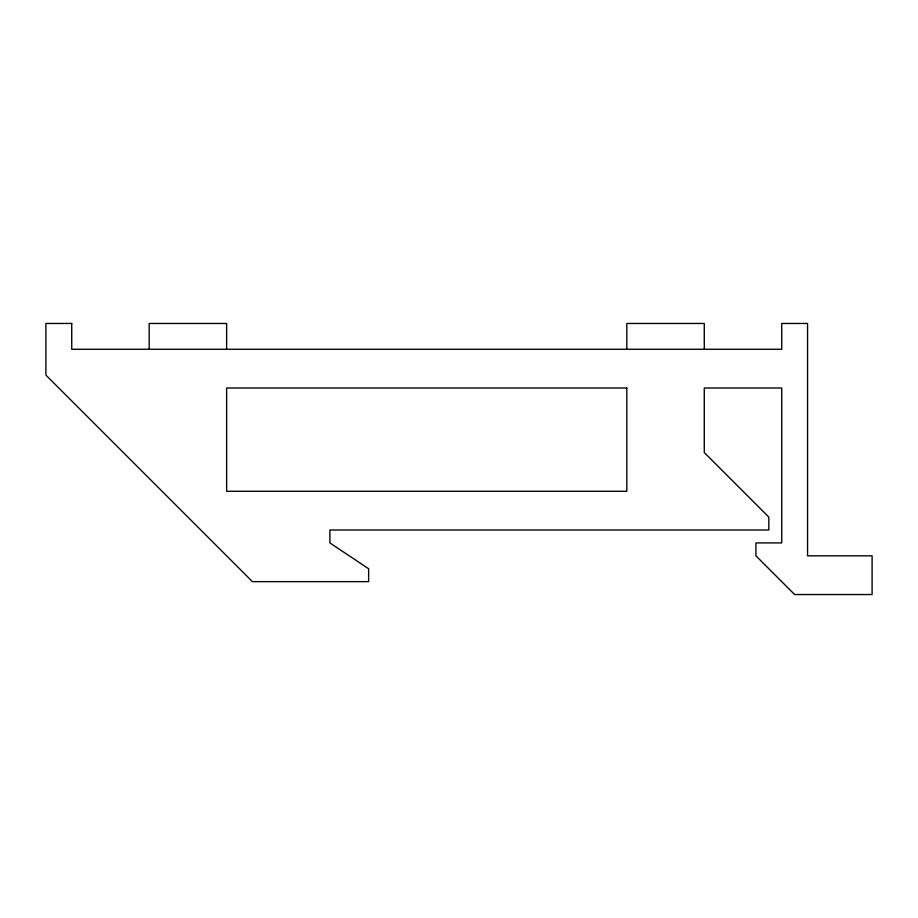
<?xml version="1.0" encoding="UTF-8"?>
<svg xmlns="http://www.w3.org/2000/svg" width="918" height="918" viewBox="0 0 918 918"><rect width="100%" height="100%" fill="white"/><g stroke="black" fill="none" stroke-linecap="round" stroke-linejoin="round"><path stroke-width="1.38" d="M704.278 349.276L704.278 323.457L626.822 323.457L626.822 349.276M226.631 349.276L226.631 323.457L149.175 323.457L149.175 349.276M71.719 323.457L45.9 323.457L45.9 375.095L252.45 581.645L368.634 581.645L368.634 568.735L329.906 542.917L329.906 530.007L768.825 530.007L768.825 517.098L704.278 452.551L704.278 388.004L781.734 388.004L781.734 542.917L755.916 542.917L755.916 555.826L794.644 594.543L872.1 594.543L872.1 555.826L807.553 555.826L807.553 323.457L781.734 323.457L781.734 349.276L71.719 349.276L71.719 323.457M626.822 388.004L226.631 388.004L226.631 491.279L626.822 491.279L626.822 388.004"/></g></svg>
